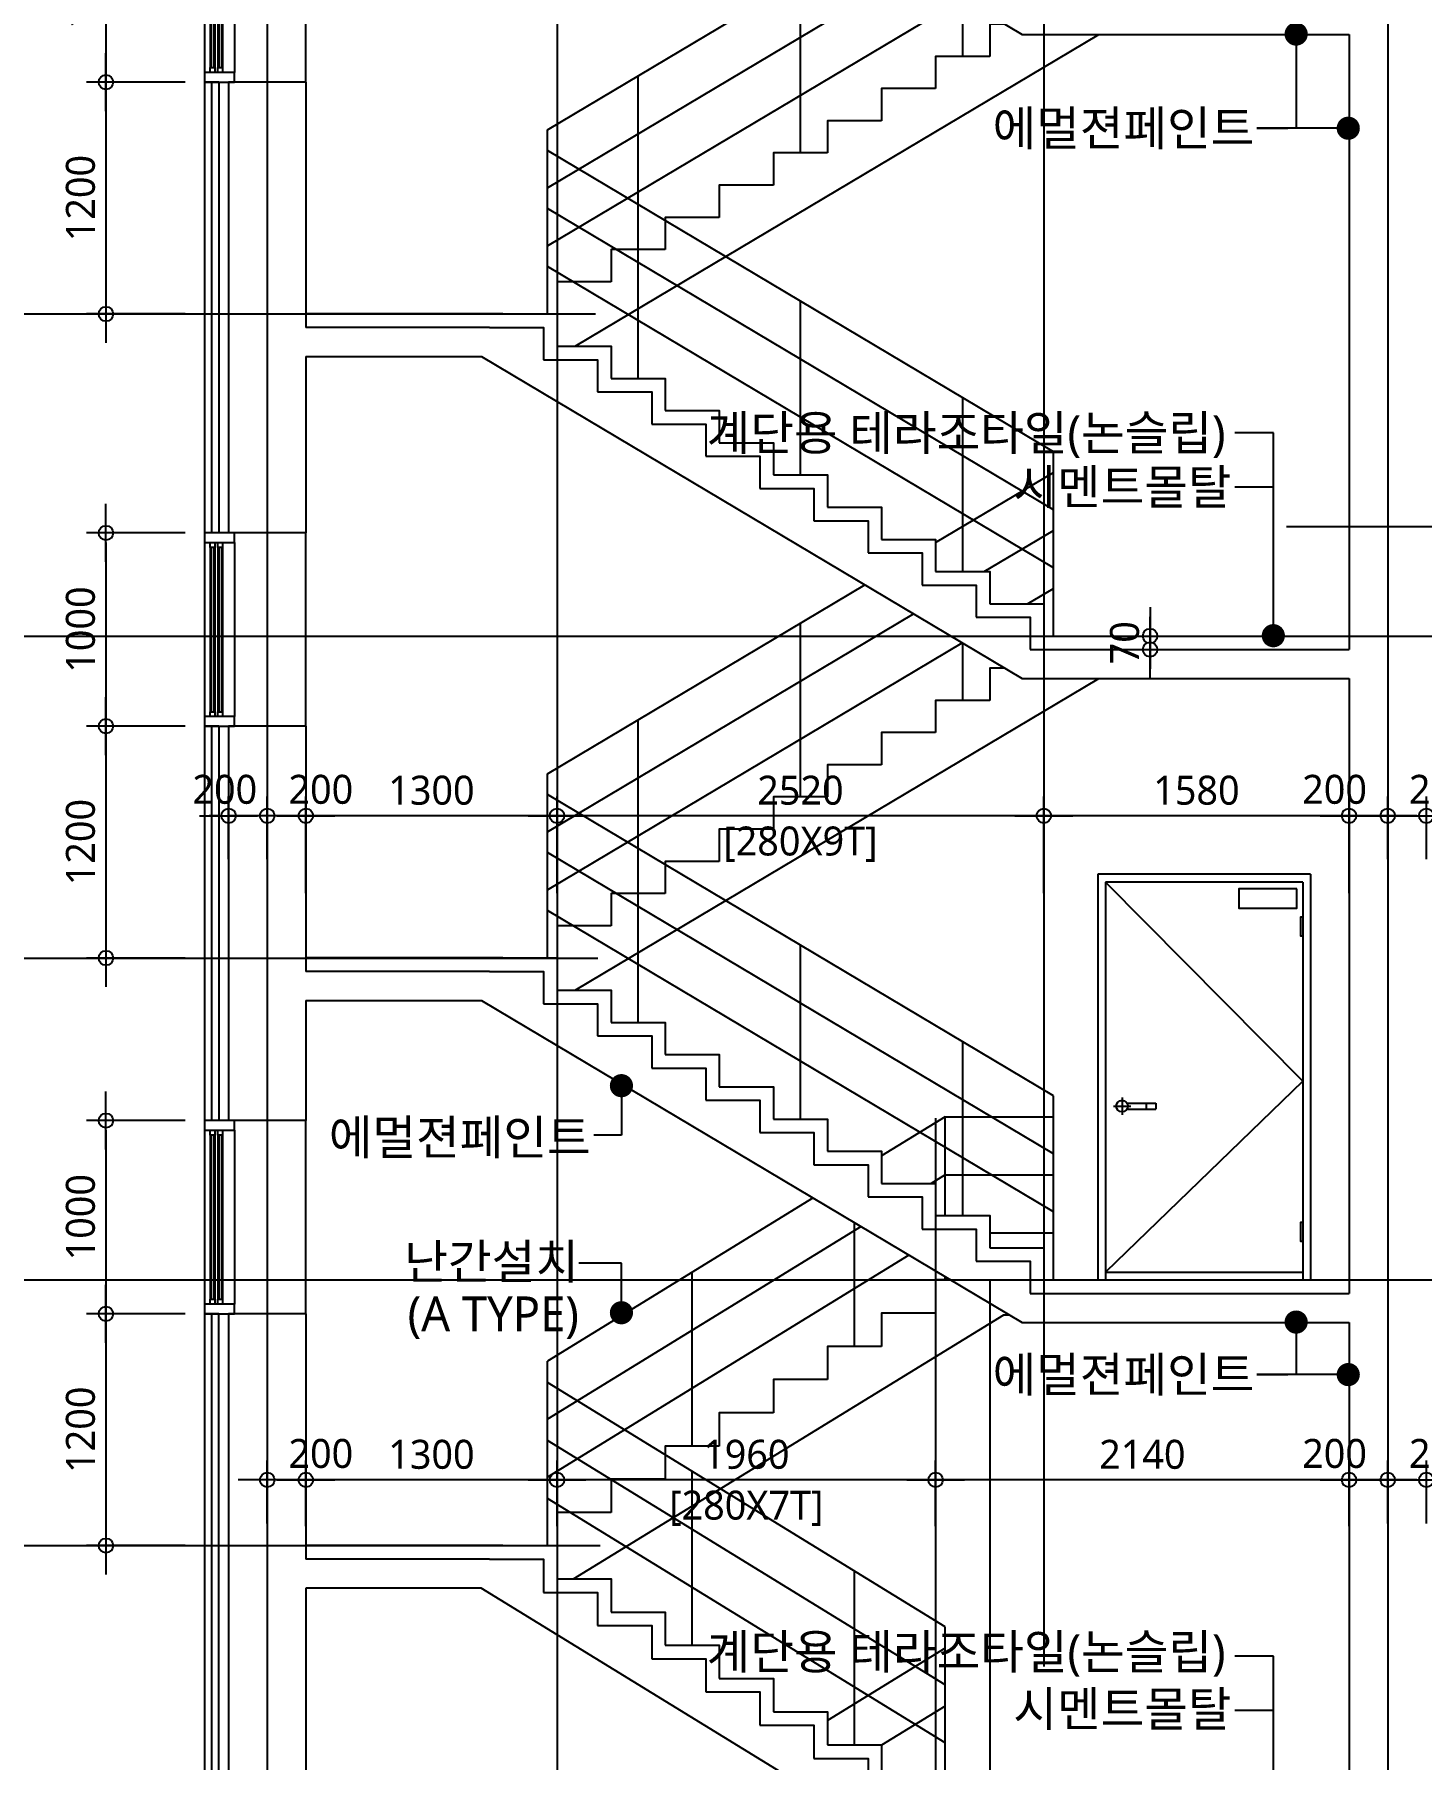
# Model space of a CAD drawing. Header units: millimetres. Extents: x 81033 to 452328, y -17390 to 42241.
# Drawn here: x 275039 to 282218, y 15249 to 24177 of the extents above; entities that cross this region are included whole.
import ezdxf
from ezdxf.enums import TextEntityAlignment as Align

# ---------------------------------------------------------------- set-up
doc = ezdxf.new("R2010")
doc.units = ezdxf.units.MM
doc.header["$LTSCALE"] = 100
doc.header["$MEASUREMENT"] = 0
doc.header["$PDSIZE"] = -10
doc.linetypes.add('-HID', pattern=[2.5, 1.5, -1])
doc.linetypes.add('CEN', pattern=[62, 60, -1, 0, -1])
doc.layers.get('0').update_dxf_attribs({"linetype": 'CONTINUOUS'})
doc.layers.get('Defpoints').update_dxf_attribs({"color": 171, "linetype": 'CONTINUOUS'})
for name, color, linetype in [('CEN(ST)', 1, 'CEN'), ('center(창호)', 1, 'CEN'), ('CON', 2, 'CONTINUOUS'), ('DOOR', 4, 'CONTINUOUS'), ('DOOR-ELE', 252, 'CONTINUOUS'), ('ELE-6', 8, 'CONTINUOUS'), ('ELE4', 9, 'CONTINUOUS'), ('FIN(패널-T75 글라스울)', 6, 'CONTINUOUS'), ('FIN-1', 6, 'CONTINUOUS'), ('HAN', 9, 'CONTINUOUS'), ('HAT 253', 253, 'CONTINUOUS'), ('INS', 251, 'BATTING'), ('NDIM', 7, 'CONTINUOUS'), ('OPEN', 1, '-HID'), ('stair-hand', 252, 'CONTINUOUS'), ('TEXT(MIN)', 7, 'CONTINUOUS'), ('WID', 4, 'CONTINUOUS'), ('WID-G', 8, 'CONTINUOUS'), ('WIPEOUT', 7, 'CONTINUOUS')]:
    doc.layers.add(name, color=color, linetype=linetype)
doc.styles.add('CGS', font='cgse', dxfattribs={"bigfont": 'cgs'})
doc.styles.add('나눔바른고딕', font='NanumBarunGothic.ttf')
doc.linetypes.add('BATTING', pattern='A,0.0001,-0.1,[134,ltypeshp.shx,S=0.1,R=0,X=-0.1,Y=0],-0.2,[134,ltypeshp.shx,S=0.1,R=180,X=0.1,Y=0],-0.1', length=0.4001)
doc.dimstyles.new('NDIM 1200', dxfattribs={"dimscale": 75, "dimtxt": 3, "dimasz": 1, "dimexe": 2, "dimexo": 2, "dimgap": 1, "dimtad": 1, "dimdec": 0, "dimdsep": 46, "dimtxsty": 'CGS', "dimblk": 'DOT0', "dimcen": 1, "dimdle": 8, "dimclrd": 256, "dimclre": 256, "dimclrt": 256, "dimadec": 0, "dimazin": 0, "dimtfac": 1, "dimtdec": 0, "dimtix": 1, "dimtmove": 2, "dimatfit": 3, "dimldrblk": 'DOT0', "dimfxl": 1, "dimtolj": 1, "dimtzin": 0, "dimlwd": -1, "dimlwe": -1, "dimarcsym": 0})

# ---------------------------------------------------------------- blocks, each defined once
blk = doc.blocks.new('A$Cf4a16f9c')
blk.add_wipeout([(0, 0), (1100, 0), (1100, 2100), (0, 2100)]).dxf.layer = 'WIPEOUT'
at = {"layer": 'center(창호)'}
for p, q in [((80, 900), (170, 900)), ((125, 945), (125, 855))]:
    blk.add_line(p, q, dxfattribs=at)
at = {"layer": 'DOOR', "ltscale": 1000}
for p, q in [((0, 2100), (0, 0)), ((1100, 2100), (0, 2100)), ((40, 2060), (40, 0)), ((1060, 2060), (40, 2060)), ((1060, 2060), (1060, 0)), ((1100, 2100), (1100, 0)), ((0, 0), (1100, 0)), ((40, 40), (1060, 40))]:
    blk.add_line(p, q, dxfattribs=at)
blk.add_circle((125, 900), 30, dxfattribs=at)
at = {"layer": 'DOOR-ELE', "ltscale": 1000}
for p, q in [((151, 915), (300, 915)), ((250, 915), (250, 885)), ((300, 915), (300, 885)), ((151, 885), (300, 885))]:
    blk.add_line(p, q, dxfattribs=at)
for points in [[(1030, 2025), (730, 2025), (730, 1925), (1030, 1925)], [(1060, 1780), (1050, 1780), (1050, 1880), (1060, 1880)], [(1060, 200), (1050, 200), (1050, 300), (1060, 300)]]:
    blk.add_lwpolyline(points, close=True, dxfattribs=at)
at = {"layer": 'OPEN', "ltscale": 700}
for p, q in [((40, 2060), (1060, 1030)), ((1060, 1030), (40, 40))]:
    blk.add_line(p, q, dxfattribs=at)
blk = doc.blocks.new('A$C36CA3E80')
at = {"layer": 'CON', "ltscale": 10000}
for points in [[(-3820, 8113.3), (-2911.3, 8113.3), (-111.3, 6446.7), (1580, 6446.7)], [(-2870, 4930), (-3820, 4930)], [(-2870, 4930), (-2590, 4930), (-2590, 4763.3)], [(-3820, 4780), (-2911.3, 4780), (-111.3, 3113.3), (1580, 3113.3)], [(-2590, 4763.3), (-2310, 4763.3), (-2310, 4596.7)], [(-2310, 4596.7), (-2030, 4596.7), (-2030, 4430)], [(-2030, 4430), (-1750, 4430), (-1750, 4263.3)], [(-1750, 4263.3), (-1470, 4263.3), (-1470, 4096.7)], [(-1470, 4096.7), (-1190, 4096.7), (-1190, 3930)], [(-1190, 3930), (-910, 3930), (-910, 3763.3)], [(-910, 3763.3), (-630, 3763.3), (-630, 3596.7)], [(-630, 3596.7), (-350, 3596.7), (-350, 3430)], [(-350, 3430), (-70, 3430), (-70, 3263.3)], [(-70, 3263.3), (1580, 3263.3)], [(-2870, 1596.7), (-3820, 1596.7)], [(-2870, 1596.7), (-2590, 1596.7), (-2590, 1430)], [(-3820, 1446.7), (-2911.3, 1446.7), (-111.3, -220), (1580, -220)], [(-2590, 1430), (-2310, 1430), (-2310, 1263.3)], [(-2310, 1263.3), (-2030, 1263.3), (-2030, 1096.7)], [(-2030, 1096.7), (-1750, 1096.7), (-1750, 930)], [(-1750, 930), (-1470, 930), (-1470, 763.3)], [(-1470, 763.3), (-1190, 763.3), (-1190, 596.7)], [(-1190, 596.7), (-910, 596.7), (-910, 430)], [(-910, 430), (-630, 430), (-630, 263.3)], [(-630, 263.3), (-350, 263.3), (-350, 96.7)], [(-350, 96.7), (-70, 96.7), (-70, -70)], [(-70, -70), (1580, -70)]]:
    blk.add_lwpolyline(points, dxfattribs=at)
at = {"layer": 'ELE-6', "ltscale": 10000}
for points in [[(-2426.3, 4833.3), (284.1, 6446.7)], [(-200.9, 6500), (-280, 6500), (-280, 6333.3)], [(-280, 6333.3), (-560, 6333.3), (-560, 6166.7)], [(-560, 6166.7), (-840, 6166.7), (-840, 6000)], [(-840, 6000), (-1120, 6000), (-1120, 5833.3)], [(-1120, 5833.3), (-1400, 5833.3), (-1400, 5666.7)], [(-1400, 5666.7), (-1680, 5666.7), (-1680, 5500)], [(-1680, 5500), (-1960, 5500), (-1960, 5333.3)], [(-1960, 5333.3), (-2240, 5333.3), (-2240, 5166.7)], [(-2240, 5166.7), (-2520, 5166.7), (-2520, 5000)], [(-200.9, 3166.7), (-280, 3166.7), (-280, 3000)], [(-2426.3, 1500), (284.1, 3113.3)], [(-280, 3000), (-560, 3000), (-560, 2833.3)], [(-560, 2833.3), (-840, 2833.3), (-840, 2666.7)], [(-840, 2666.7), (-1120, 2666.7), (-1120, 2500)], [(-1120, 2500), (-1400, 2500), (-1400, 2333.3)], [(-1400, 2333.3), (-1680, 2333.3), (-1680, 2166.7)], [(-1680, 2166.7), (-1960, 2166.7), (-1960, 2000)], [(-1960, 2000), (-2240, 2000), (-2240, 1833.3)], [(-2240, 1833.3), (-2520, 1833.3), (-2520, 1666.7)]]:
    blk.add_lwpolyline(points, dxfattribs=at)
at = {"layer": 'FIN-1', "ltscale": 10000}
for points in [[(-2800, 5000), (-3820, 5000)], [(-2800, 5000), (-2520, 5000), (-2520, 4833.3)], [(-2520, 4833.3), (-2240, 4833.3), (-2240, 4666.7)], [(-2240, 4666.7), (-1960, 4666.7), (-1960, 4500)], [(-1960, 4500), (-1680, 4500), (-1680, 4333.3)], [(-1680, 4333.3), (-1400, 4333.3), (-1400, 4166.7)], [(-1400, 4166.7), (-1120, 4166.7), (-1120, 4000)], [(-1120, 4000), (-840, 4000), (-840, 3833.3)], [(-840, 3833.3), (-560, 3833.3), (-560, 3666.7)], [(-560, 3666.7), (-280, 3666.7), (-280, 3500)], [(-280, 3500), (0, 3500), (0, 3333.3)], [(0, 3333.3), (1580, 3333.3)], [(-2800, 1666.7), (-3820, 1666.7)], [(-2800, 1666.7), (-2520, 1666.7), (-2520, 1500)], [(-2520, 1500), (-2240, 1500), (-2240, 1333.3)], [(-2240, 1333.3), (-1960, 1333.3), (-1960, 1166.7)], [(-1960, 1166.7), (-1680, 1166.7), (-1680, 1000)], [(-1680, 1000), (-1400, 1000), (-1400, 833.3)], [(-1400, 833.3), (-1120, 833.3), (-1120, 666.7)], [(-1120, 666.7), (-840, 666.7), (-840, 500)], [(-840, 500), (-560, 500), (-560, 333.3)], [(-560, 333.3), (-280, 333.3), (-280, 166.7)], [(-280, 166.7), (0, 166.7), (0, 0)], [(0, 0), (1580, 0)]]:
    blk.add_lwpolyline(points, dxfattribs=at)
at = {"layer": 'HAN', "ltscale": 10000}
for p, q in [((-2570, 5953.6), (-926.4, 6931.9)), ((-2570, 5653.6), (-674.4, 6781.9)), ((-1260, 5834.4), (-1260, 6734.4)), ((-2570, 5353.6), (-422.4, 6631.9)), ((-420, 6333.3), (-420, 6630.4)), ((-2100, 5334.4), (-2100, 6234.4)), ((-2570, 5000), (-2570, 5953.6)), ((50, 4286.9), (-2570, 5846.4)), ((50, 3986.9), (-2570, 5546.4)), ((-2100, 4666.7), (-2100, 5566.7)), ((50, 3686.9), (-2570, 5246.4)), ((-1260, 4166.7), (-1260, 5066.7)), ((-420, 3666.7), (-420, 4566.7)), ((50, 3333.3), (50, 4286.9)), ((-560, 3816.7), (50, 4179.8)), ((-308, 3666.7), (50, 3879.8)), ((-2570, 2620.2), (-926.4, 3598.6)), ((-84, 3500), (50, 3579.8)), ((-2570, 2320.2), (-674.4, 3448.6)), ((-1260, 2500), (-1260, 3400)), ((-2570, 2020.2), (-422.4, 3298.6)), ((-420, 3000), (-420, 3297.1)), ((-2100, 2000), (-2100, 2900)), ((-2570, 1666.7), (-2570, 2620.2)), ((-2570, 1666.7), (-2570, 2620.2)), ((50, 953.6), (-2570, 2513.1)), ((-2100, 1333.3), (-2100, 2233.3)), ((50, 653.6), (-2570, 2213.1)), ((50, 353.6), (-2570, 1913.1)), ((-1260, 833.3), (-1260, 1733.3)), ((-420, 333.3), (-420, 1233.3)), ((50, 0), (50, 953.6))]:
    blk.add_line(p, q, dxfattribs=at)
blk = doc.blocks.new('DOT0')
blk.add_line((-3, 0), (3, 0))
at = {"color": 6}
blk.add_circle((0, 0), 0.75, dxfattribs=at)
blk = doc.blocks.new('*D698')
at = {"layer": 'Defpoints', "color": 0, "ltscale": 0.4, "transparency": 16777216}
for p in [(275918.4, 17555.6), (275408.7, 16355.6), (275918.4, 16355.6)]:
    blk.add_point(p, dxfattribs=at)
at = {"layer": 'NDIM', "ltscale": 0.4, "transparency": 16777216}
for p, q in [((275818.4, 17555.6), (275308.7, 17555.6)), ((275408.7, 17505.6), (275408.7, 16405.6)), ((275818.4, 16355.6), (275308.7, 16355.6))]:
    blk.add_line(p, q, dxfattribs=at)
at = {"layer": 'NDIM', "ltscale": 0.4, "transparency": 16777216, "xscale": 50, "yscale": 50, "zscale": 50}
for p, rotation in [((275408.7, 17555.6), 90), ((275408.7, 16355.6), 270)]:
    blk.add_blockref('DOT0', p, dxfattribs=dict(at, rotation=rotation))
at = {"layer": 'NDIM', "ltscale": 0.4, "transparency": 16777216, "insert": (275277.2, 16955.6), "char_height": 150, "attachment_point": 5, "rotation": 90, "style": '나눔바른고딕'}
blk.add_mtext('\\A1;1200', dxfattribs=at)
blk = doc.blocks.new('*D699')
at = {"layer": 'Defpoints', "color": 0, "ltscale": 0.4, "transparency": 16777216}
for p in [(275918.4, 18555.6), (275408.7, 17555.6), (275918.4, 17555.6)]:
    blk.add_point(p, dxfattribs=at)
at = {"layer": 'NDIM', "ltscale": 0.4, "transparency": 16777216}
for p, q in [((275818.4, 18555.6), (275308.7, 18555.6)), ((275408.7, 18505.6), (275408.7, 17605.6)), ((275818.4, 17555.6), (275308.7, 17555.6))]:
    blk.add_line(p, q, dxfattribs=at)
at = {"layer": 'NDIM', "ltscale": 0.4, "transparency": 16777216, "xscale": 50, "yscale": 50, "zscale": 50}
for p, rotation in [((275408.7, 18555.6), 90), ((275408.7, 17555.6), 270)]:
    blk.add_blockref('DOT0', p, dxfattribs=dict(at, rotation=rotation))
at = {"layer": 'NDIM', "ltscale": 0.4, "transparency": 16777216, "insert": (275277.2, 18055.6), "char_height": 150, "attachment_point": 5, "rotation": 90, "style": '나눔바른고딕'}
blk.add_mtext('\\A1;1000', dxfattribs=at)
blk = doc.blocks.new('*D700')
at = {"layer": 'Defpoints', "color": 0, "ltscale": 0.4, "transparency": 16777216}
for p in [(275918.4, 20597.2), (275408.7, 19397.2), (275918.4, 19397.2)]:
    blk.add_point(p, dxfattribs=at)
at = {"layer": 'NDIM', "ltscale": 0.4, "transparency": 16777216}
for p, q in [((275818.4, 20597.2), (275308.7, 20597.2)), ((275408.7, 20547.2), (275408.7, 19447.2)), ((275818.4, 19397.2), (275308.7, 19397.2))]:
    blk.add_line(p, q, dxfattribs=at)
at = {"layer": 'NDIM', "ltscale": 0.4, "transparency": 16777216, "xscale": 50, "yscale": 50, "zscale": 50}
for p, rotation in [((275408.7, 20597.2), 90), ((275408.7, 19397.2), 270)]:
    blk.add_blockref('DOT0', p, dxfattribs=dict(at, rotation=rotation))
at = {"layer": 'NDIM', "ltscale": 0.4, "transparency": 16777216, "insert": (275277.2, 19997.2), "char_height": 150, "attachment_point": 5, "rotation": 90, "style": '나눔바른고딕'}
blk.add_mtext('\\A1;1200', dxfattribs=at)
blk = doc.blocks.new('*D701')
at = {"layer": 'Defpoints', "color": 0, "ltscale": 0.4, "transparency": 16777216}
for p in [(275918.4, 21597.2), (275408.7, 20597.2), (275918.4, 20597.2)]:
    blk.add_point(p, dxfattribs=at)
at = {"layer": 'NDIM', "ltscale": 0.4, "transparency": 16777216}
for p, q in [((275818.4, 21597.2), (275308.7, 21597.2)), ((275408.7, 21547.2), (275408.7, 20647.2)), ((275818.4, 20597.2), (275308.7, 20597.2))]:
    blk.add_line(p, q, dxfattribs=at)
at = {"layer": 'NDIM', "ltscale": 0.4, "transparency": 16777216, "xscale": 50, "yscale": 50, "zscale": 50}
for p, rotation in [((275408.7, 21597.2), 90), ((275408.7, 20597.2), 270)]:
    blk.add_blockref('DOT0', p, dxfattribs=dict(at, rotation=rotation))
at = {"layer": 'NDIM', "ltscale": 0.4, "transparency": 16777216, "insert": (275277.2, 21097.2), "char_height": 150, "attachment_point": 5, "rotation": 90, "style": '나눔바른고딕'}
blk.add_mtext('\\A1;1000', dxfattribs=at)
blk = doc.blocks.new('A$C51472A43')
at = {"layer": 'ELE4', "ltscale": 1000}
for p, q in [((69, 925), (69, 75)), ((74, 925), (74, 75)), ((88, 925), (88, 75)), ((93, 925), (93, 75))]:
    blk.add_line(p, q, dxfattribs=at)
for points in [[(69, 950), (93, 950), (93, 925), (69, 925)], [(69, 75), (93, 75), (93, 50), (69, 50)]]:
    blk.add_lwpolyline(points, close=True, dxfattribs=at)
at = {"layer": 'HAT 253', "ltscale": 10000}
for p, q in [((0, 950), (0, 50)), ((155, 950), (155, 50))]:
    blk.add_line(p, q, dxfattribs=at)
at = {"layer": 'WID', "ltscale": 1000}
for p, q in [((30, 925), (30, 75)), ((54, 925), (54, 75))]:
    blk.add_line(p, q, dxfattribs=at)
for points in [[(0, 950), (155, 950), (155, 1000), (0, 1000)], [(30, 950), (54, 950), (54, 925), (30, 925)], [(0, 0), (155, 0), (155, 50), (0, 50)], [(30, 75), (54, 75), (54, 50), (30, 50)]]:
    blk.add_lwpolyline(points, close=True, dxfattribs=at)
at = {"layer": 'WID-G', "ltscale": 1000}
for p, q in [((35, 925), (35, 75)), ((49, 925), (49, 75))]:
    blk.add_line(p, q, dxfattribs=at)
blk = doc.blocks.new('*D755')
at = {"layer": 'Defpoints', "color": 0, "ltscale": 0.4, "transparency": 16777216}
for p in [(276443.4, 20133.4), (276443.4, 19633.4), (277743.4, 19633.4)]:
    blk.add_point(p, dxfattribs=at)
at = {"layer": 'NDIM', "ltscale": 0.4, "transparency": 16777216}
for p, q in [((276443.4, 19733.4), (276443.4, 20233.4)), ((277743.4, 19733.4), (277743.4, 20233.4)), ((277693.4, 20133.4), (276493.4, 20133.4))]:
    blk.add_line(p, q, dxfattribs=at)
at = {"layer": 'NDIM', "ltscale": 0.4, "transparency": 16777216, "xscale": 50, "yscale": 50, "zscale": 50, "rotation": 180}
blk.add_blockref('DOT0', (276443.4, 20133.4), dxfattribs=at)
at = {"layer": 'NDIM', "ltscale": 0.4, "transparency": 16777216, "xscale": 50, "yscale": 50, "zscale": 50}
blk.add_blockref('DOT0', (277743.4, 20133.4), dxfattribs=at)
at = {"layer": 'NDIM', "ltscale": 0.4, "transparency": 16777216, "insert": (277093.4, 20264.9), "char_height": 150, "attachment_point": 5, "style": '나눔바른고딕'}
blk.add_mtext('\\A1;1300', dxfattribs=at)
blk = doc.blocks.new('*D756')
at = {"layer": 'Defpoints', "color": 0, "ltscale": 0.4, "transparency": 16777216}
for p in [(280263.4, 20133.4), (280263.4, 19633.4), (281843.4, 19633.4)]:
    blk.add_point(p, dxfattribs=at)
at = {"layer": 'NDIM', "ltscale": 0.4, "transparency": 16777216}
for p, q in [((280263.4, 19733.4), (280263.4, 20233.4)), ((281843.4, 19733.4), (281843.4, 20233.4)), ((281793.4, 20133.4), (280313.4, 20133.4))]:
    blk.add_line(p, q, dxfattribs=at)
at = {"layer": 'NDIM', "ltscale": 0.4, "transparency": 16777216, "xscale": 50, "yscale": 50, "zscale": 50, "rotation": 180}
blk.add_blockref('DOT0', (280263.4, 20133.4), dxfattribs=at)
at = {"layer": 'NDIM', "ltscale": 0.4, "transparency": 16777216, "xscale": 50, "yscale": 50, "zscale": 50}
blk.add_blockref('DOT0', (281843.4, 20133.4), dxfattribs=at)
at = {"layer": 'NDIM', "ltscale": 0.4, "transparency": 16777216, "insert": (281053.4, 20264.8), "char_height": 150, "attachment_point": 5, "style": '나눔바른고딕'}
blk.add_mtext('\\A1;1580', dxfattribs=at)
blk = doc.blocks.new('*D754')
at = {"layer": 'Defpoints', "color": 0, "ltscale": 0.4, "transparency": 16777216}
for p in [(277743.4, 20133.4), (277743.4, 19633.4), (280263.4, 19633.4)]:
    blk.add_point(p, dxfattribs=at)
at = {"layer": 'NDIM', "ltscale": 0.4, "transparency": 16777216}
for p, q in [((277743.4, 19733.4), (277743.4, 20233.4)), ((280263.4, 19733.4), (280263.4, 20233.4)), ((280213.4, 20133.4), (277793.4, 20133.4))]:
    blk.add_line(p, q, dxfattribs=at)
at = {"layer": 'NDIM', "ltscale": 0.4, "transparency": 16777216, "xscale": 50, "yscale": 50, "zscale": 50, "rotation": 180}
blk.add_blockref('DOT0', (277743.4, 20133.4), dxfattribs=at)
at = {"layer": 'NDIM', "ltscale": 0.4, "transparency": 16777216, "xscale": 50, "yscale": 50, "zscale": 50}
blk.add_blockref('DOT0', (280263.4, 20133.4), dxfattribs=at)
at = {"layer": 'NDIM', "ltscale": 0.4, "transparency": 16777216, "char_height": 150, "attachment_point": 5, "style": '나눔바른고딕'}
for s, insert in [('\\A1;2520', (279003.4, 20264.8)), ('\\A1;[280X9T]', (279003.4, 19986.2))]:
    blk.add_mtext(s, dxfattribs=dict(at, insert=insert))
blk = doc.blocks.new('*D752')
at = {"layer": 'Defpoints', "color": 0, "ltscale": 0.4, "transparency": 16777216}
for p in [(281843.4, 20133.4), (281843.4, 19808.2), (282043.4, 19808.2)]:
    blk.add_point(p, dxfattribs=at)
at = {"layer": 'NDIM', "ltscale": 0.4, "transparency": 16777216}
for p, q in [((281843.4, 19908.2), (281843.4, 20233.4)), ((282043.4, 19908.2), (282043.4, 20233.4)), ((281993.4, 20133.4), (281893.4, 20133.4))]:
    blk.add_line(p, q, dxfattribs=at)
at = {"layer": 'NDIM', "ltscale": 0.4, "transparency": 16777216, "xscale": 50, "yscale": 50, "zscale": 50, "rotation": 180}
blk.add_blockref('DOT0', (281843.4, 20133.4), dxfattribs=at)
at = {"layer": 'NDIM', "ltscale": 0.4, "transparency": 16777216, "xscale": 50, "yscale": 50, "zscale": 50}
blk.add_blockref('DOT0', (282043.4, 20133.4), dxfattribs=at)
at = {"layer": 'NDIM', "ltscale": 0.4, "transparency": 16777216, "insert": (281768.4, 20269.3), "char_height": 150, "attachment_point": 5, "style": '나눔바른고딕'}
blk.add_mtext('\\A1;200', dxfattribs=at)
blk = doc.blocks.new('*D753')
at = {"layer": 'Defpoints', "color": 0, "ltscale": 0.4, "transparency": 16777216}
for p in [(282243.4, 20133.4), (282043.4, 19808.2), (282243.4, 19808.2)]:
    blk.add_point(p, dxfattribs=at)
at = {"layer": 'NDIM', "ltscale": 0.4, "transparency": 16777216}
for p, q in [((282043.4, 19908.2), (282043.4, 20233.4)), ((282243.4, 19908.2), (282243.4, 20233.4)), ((282093.4, 20133.4), (282193.4, 20133.4))]:
    blk.add_line(p, q, dxfattribs=at)
at = {"layer": 'NDIM', "ltscale": 0.4, "transparency": 16777216, "xscale": 50, "yscale": 50, "zscale": 50, "rotation": 180}
blk.add_blockref('DOT0', (282043.4, 20133.4), dxfattribs=at)
at = {"layer": 'NDIM', "ltscale": 0.4, "transparency": 16777216, "xscale": 50, "yscale": 50, "zscale": 50}
blk.add_blockref('DOT0', (282243.4, 20133.4), dxfattribs=at)
at = {"layer": 'NDIM', "ltscale": 0.4, "transparency": 16777216, "insert": (282320.9, 20269.3), "char_height": 150, "attachment_point": 5, "style": '나눔바른고딕'}
blk.add_mtext('\\A1;200', dxfattribs=at)
blk = doc.blocks.new('*D750')
at = {"layer": 'Defpoints', "color": 0, "ltscale": 0.4, "transparency": 16777216}
for p in [(276043.4, 20133.4), (276043.4, 19808.2), (276243.4, 19808.2)]:
    blk.add_point(p, dxfattribs=at)
at = {"layer": 'NDIM', "ltscale": 0.4, "transparency": 16777216}
for p, q in [((276043.4, 19908.2), (276043.4, 20233.4)), ((276243.4, 19908.2), (276243.4, 20233.4)), ((275993.4, 20133.4), (275943.4, 20133.4)), ((276243.4, 20133.4), (276043.4, 20133.4)), ((276293.4, 20133.4), (276343.4, 20133.4))]:
    blk.add_line(p, q, dxfattribs=at)
at = {"layer": 'NDIM', "ltscale": 0.4, "transparency": 16777216, "xscale": 50, "yscale": 50, "zscale": 50}
blk.add_blockref('DOT0', (276043.4, 20133.4), dxfattribs=at)
at = {"layer": 'NDIM', "ltscale": 0.4, "transparency": 16777216, "xscale": 50, "yscale": 50, "zscale": 50, "rotation": 180}
blk.add_blockref('DOT0', (276243.4, 20133.4), dxfattribs=at)
at = {"layer": 'NDIM', "ltscale": 0.4, "transparency": 16777216, "insert": (276023.7, 20269.3), "char_height": 150, "attachment_point": 5, "style": '나눔바른고딕'}
blk.add_mtext('\\A1;200', dxfattribs=at)
blk = doc.blocks.new('*D751')
at = {"layer": 'Defpoints', "color": 0, "ltscale": 0.4, "transparency": 16777216}
for p in [(276443.4, 20133.4), (276243.4, 19808.2), (276443.4, 19808.2)]:
    blk.add_point(p, dxfattribs=at)
at = {"layer": 'NDIM', "ltscale": 0.4, "transparency": 16777216}
for p, q in [((276243.4, 19908.2), (276243.4, 20233.4)), ((276443.4, 19908.2), (276443.4, 20233.4)), ((276293.4, 20133.4), (276393.4, 20133.4))]:
    blk.add_line(p, q, dxfattribs=at)
at = {"layer": 'NDIM', "ltscale": 0.4, "transparency": 16777216, "xscale": 50, "yscale": 50, "zscale": 50, "rotation": 180}
blk.add_blockref('DOT0', (276243.4, 20133.4), dxfattribs=at)
at = {"layer": 'NDIM', "ltscale": 0.4, "transparency": 16777216, "xscale": 50, "yscale": 50, "zscale": 50}
blk.add_blockref('DOT0', (276443.4, 20133.4), dxfattribs=at)
at = {"layer": 'NDIM', "ltscale": 0.4, "transparency": 16777216, "insert": (276520.9, 20269.3), "char_height": 150, "attachment_point": 5, "style": '나눔바른고딕'}
blk.add_mtext('\\A1;200', dxfattribs=at)
blk = doc.blocks.new('*D757')
at = {"layer": 'Defpoints', "color": 0, "ltscale": 0.4, "transparency": 16777216}
for p in [(275918.4, 23930.6), (275408.7, 22730.6), (275918.4, 22730.6)]:
    blk.add_point(p, dxfattribs=at)
at = {"layer": 'NDIM', "ltscale": 0.4, "transparency": 16777216}
for p, q in [((275818.4, 23930.6), (275308.7, 23930.6)), ((275408.7, 23880.6), (275408.7, 22780.6)), ((275818.4, 22730.6), (275308.7, 22730.6))]:
    blk.add_line(p, q, dxfattribs=at)
at = {"layer": 'NDIM', "ltscale": 0.4, "transparency": 16777216, "xscale": 50, "yscale": 50, "zscale": 50}
for p, rotation in [((275408.7, 23930.6), 90), ((275408.7, 22730.6), 270)]:
    blk.add_blockref('DOT0', p, dxfattribs=dict(at, rotation=rotation))
at = {"layer": 'NDIM', "ltscale": 0.4, "transparency": 16777216, "insert": (275277.2, 23330.6), "char_height": 150, "attachment_point": 5, "rotation": 90, "style": '나눔바른고딕'}
blk.add_mtext('\\A1;1200', dxfattribs=at)
blk = doc.blocks.new('*D758')
at = {"layer": 'Defpoints', "color": 0, "ltscale": 0.4, "transparency": 16777216}
for p in [(275918.4, 24930.6), (275408.7, 23930.6), (275918.4, 23930.6)]:
    blk.add_point(p, dxfattribs=at)
at = {"layer": 'NDIM', "ltscale": 0.4, "transparency": 16777216}
for p, q in [((275818.4, 24930.6), (275308.7, 24930.6)), ((275408.7, 24880.6), (275408.7, 23980.6)), ((275818.4, 23930.6), (275308.7, 23930.6))]:
    blk.add_line(p, q, dxfattribs=at)
at = {"layer": 'NDIM', "ltscale": 0.4, "transparency": 16777216, "xscale": 50, "yscale": 50, "zscale": 50}
for p, rotation in [((275408.7, 24930.6), 90), ((275408.7, 23930.6), 270)]:
    blk.add_blockref('DOT0', p, dxfattribs=dict(at, rotation=rotation))
at = {"layer": 'NDIM', "ltscale": 0.4, "transparency": 16777216, "insert": (275277.2, 24430.6), "char_height": 150, "attachment_point": 5, "rotation": 90, "style": '나눔바른고딕'}
blk.add_mtext('\\A1;1000', dxfattribs=at)
blk = doc.blocks.new('*D792')
at = {"layer": 'Defpoints', "color": 0, "ltscale": 0.4, "transparency": 16777216}
for p in [(276443.4, 16695.9), (276443.4, 16355.6), (277743.4, 16355.6)]:
    blk.add_point(p, dxfattribs=at)
at = {"layer": 'NDIM', "ltscale": 0.4, "transparency": 16777216}
for p, q in [((276443.4, 16455.6), (276443.4, 16795.9)), ((277743.4, 16455.6), (277743.4, 16795.9)), ((277693.4, 16695.9), (276493.4, 16695.9))]:
    blk.add_line(p, q, dxfattribs=at)
at = {"layer": 'NDIM', "ltscale": 0.4, "transparency": 16777216, "xscale": 50, "yscale": 50, "zscale": 50, "rotation": 180}
blk.add_blockref('DOT0', (276443.4, 16695.9), dxfattribs=at)
at = {"layer": 'NDIM', "ltscale": 0.4, "transparency": 16777216, "xscale": 50, "yscale": 50, "zscale": 50}
blk.add_blockref('DOT0', (277743.4, 16695.9), dxfattribs=at)
at = {"layer": 'NDIM', "ltscale": 0.4, "transparency": 16777216, "insert": (277093.4, 16827.4), "char_height": 150, "attachment_point": 5, "style": '나눔바른고딕'}
blk.add_mtext('\\A1;1300', dxfattribs=at)
blk = doc.blocks.new('*D793')
at = {"layer": 'Defpoints', "color": 0, "ltscale": 0.4, "transparency": 16777216}
for p in [(279703.4, 16695.9), (279703.4, 16355.6), (281843.4, 16355.6)]:
    blk.add_point(p, dxfattribs=at)
at = {"layer": 'NDIM', "ltscale": 0.4, "transparency": 16777216}
for p, q in [((279703.4, 16455.6), (279703.4, 16795.9)), ((281843.4, 16455.6), (281843.4, 16795.9)), ((281793.4, 16695.9), (279753.4, 16695.9))]:
    blk.add_line(p, q, dxfattribs=at)
at = {"layer": 'NDIM', "ltscale": 0.4, "transparency": 16777216, "xscale": 50, "yscale": 50, "zscale": 50, "rotation": 180}
blk.add_blockref('DOT0', (279703.4, 16695.9), dxfattribs=at)
at = {"layer": 'NDIM', "ltscale": 0.4, "transparency": 16777216, "xscale": 50, "yscale": 50, "zscale": 50}
blk.add_blockref('DOT0', (281843.4, 16695.9), dxfattribs=at)
at = {"layer": 'NDIM', "ltscale": 0.4, "transparency": 16777216, "insert": (280773.4, 16827.3), "char_height": 150, "attachment_point": 5, "style": '나눔바른고딕'}
blk.add_mtext('\\A1;2140', dxfattribs=at)
blk = doc.blocks.new('*D791')
at = {"layer": 'Defpoints', "color": 0, "ltscale": 0.4, "transparency": 16777216}
for p in [(277743.4, 16695.9), (277743.4, 16355.6), (279703.4, 16355.6)]:
    blk.add_point(p, dxfattribs=at)
at = {"layer": 'NDIM', "ltscale": 0.4, "transparency": 16777216}
for p, q in [((277743.4, 16455.6), (277743.4, 16795.9)), ((279703.4, 16455.6), (279703.4, 16795.9)), ((279653.4, 16695.9), (277793.4, 16695.9))]:
    blk.add_line(p, q, dxfattribs=at)
at = {"layer": 'NDIM', "ltscale": 0.4, "transparency": 16777216, "xscale": 50, "yscale": 50, "zscale": 50, "rotation": 180}
blk.add_blockref('DOT0', (277743.4, 16695.9), dxfattribs=at)
at = {"layer": 'NDIM', "ltscale": 0.4, "transparency": 16777216, "xscale": 50, "yscale": 50, "zscale": 50}
blk.add_blockref('DOT0', (279703.4, 16695.9), dxfattribs=at)
at = {"layer": 'NDIM', "ltscale": 0.4, "transparency": 16777216, "char_height": 150, "attachment_point": 5, "style": '나눔바른고딕'}
for s, insert in [('\\A1;1960', (278723.4, 16827.4)), ('\\A1;[280X7T]', (278723.4, 16548.7))]:
    blk.add_mtext(s, dxfattribs=dict(at, insert=insert))
blk = doc.blocks.new('*D789')
at = {"layer": 'Defpoints', "color": 0, "ltscale": 0.4, "transparency": 16777216}
for p in [(281843.4, 16695.9), (281843.4, 16370.7), (282043.4, 16370.7)]:
    blk.add_point(p, dxfattribs=at)
at = {"layer": 'NDIM', "ltscale": 0.4, "transparency": 16777216}
for p, q in [((281843.4, 16470.7), (281843.4, 16795.9)), ((282043.4, 16470.7), (282043.4, 16795.9)), ((281993.4, 16695.9), (281893.4, 16695.9))]:
    blk.add_line(p, q, dxfattribs=at)
at = {"layer": 'NDIM', "ltscale": 0.4, "transparency": 16777216, "xscale": 50, "yscale": 50, "zscale": 50, "rotation": 180}
blk.add_blockref('DOT0', (281843.4, 16695.9), dxfattribs=at)
at = {"layer": 'NDIM', "ltscale": 0.4, "transparency": 16777216, "xscale": 50, "yscale": 50, "zscale": 50}
blk.add_blockref('DOT0', (282043.4, 16695.9), dxfattribs=at)
at = {"layer": 'NDIM', "ltscale": 0.4, "transparency": 16777216, "insert": (281768.4, 16831.8), "char_height": 150, "attachment_point": 5, "style": '나눔바른고딕'}
blk.add_mtext('\\A1;200', dxfattribs=at)
blk = doc.blocks.new('*D790')
at = {"layer": 'Defpoints', "color": 0, "ltscale": 0.4, "transparency": 16777216}
for p in [(282243.4, 16695.9), (282043.4, 16370.7), (282243.4, 16370.7)]:
    blk.add_point(p, dxfattribs=at)
at = {"layer": 'NDIM', "ltscale": 0.4, "transparency": 16777216}
for p, q in [((282043.4, 16470.7), (282043.4, 16795.9)), ((282243.4, 16470.7), (282243.4, 16795.9)), ((282093.4, 16695.9), (282193.4, 16695.9))]:
    blk.add_line(p, q, dxfattribs=at)
at = {"layer": 'NDIM', "ltscale": 0.4, "transparency": 16777216, "xscale": 50, "yscale": 50, "zscale": 50, "rotation": 180}
blk.add_blockref('DOT0', (282043.4, 16695.9), dxfattribs=at)
at = {"layer": 'NDIM', "ltscale": 0.4, "transparency": 16777216, "xscale": 50, "yscale": 50, "zscale": 50}
blk.add_blockref('DOT0', (282243.4, 16695.9), dxfattribs=at)
at = {"layer": 'NDIM', "ltscale": 0.4, "transparency": 16777216, "insert": (282320.9, 16831.8), "char_height": 150, "attachment_point": 5, "style": '나눔바른고딕'}
blk.add_mtext('\\A1;200', dxfattribs=at)
blk = doc.blocks.new('*D788')
at = {"layer": 'Defpoints', "color": 0, "ltscale": 0.4, "transparency": 16777216}
for p in [(276443.4, 16695.9), (276243.4, 16370.7), (276443.4, 16370.7)]:
    blk.add_point(p, dxfattribs=at)
at = {"layer": 'NDIM', "ltscale": 0.4, "transparency": 16777216}
for p, q in [((276243.4, 16470.7), (276243.4, 16795.9)), ((276443.4, 16470.7), (276443.4, 16795.9)), ((276293.4, 16695.9), (276393.4, 16695.9))]:
    blk.add_line(p, q, dxfattribs=at)
at = {"layer": 'NDIM', "ltscale": 0.4, "transparency": 16777216, "xscale": 50, "yscale": 50, "zscale": 50, "rotation": 180}
blk.add_blockref('DOT0', (276243.4, 16695.9), dxfattribs=at)
at = {"layer": 'NDIM', "ltscale": 0.4, "transparency": 16777216, "xscale": 50, "yscale": 50, "zscale": 50}
blk.add_blockref('DOT0', (276443.4, 16695.9), dxfattribs=at)
at = {"layer": 'NDIM', "ltscale": 0.4, "transparency": 16777216, "insert": (276520.9, 16831.8), "char_height": 150, "attachment_point": 5, "style": '나눔바른고딕'}
blk.add_mtext('\\A1;200', dxfattribs=at)
blk = doc.blocks.new('*D1205')
at = {"layer": 'Defpoints', "color": 0, "ltscale": 0.4, "transparency": 16777216}
for p in [(280388.4, 21063.9), (280388.4, 20993.9), (280813.4, 20993.9)]:
    blk.add_point(p, dxfattribs=at)
at = {"layer": 'NDIM', "ltscale": 0.4, "transparency": 16777216}
for p, q in [((280813.4, 21113.9), (280813.4, 21163.9)), ((280488.4, 21063.9), (280913.4, 21063.9)), ((280488.4, 20993.9), (280913.4, 20993.9)), ((280813.4, 21063.9), (280813.4, 20993.9)), ((280813.4, 20943.9), (280813.4, 20893.9))]:
    blk.add_line(p, q, dxfattribs=at)
at = {"layer": 'NDIM', "ltscale": 0.4, "transparency": 16777216, "xscale": 50, "yscale": 50, "zscale": 50}
for p, rotation in [((280813.4, 21063.9), 270), ((280813.4, 20993.9), 90)]:
    blk.add_blockref('DOT0', p, dxfattribs=dict(at, rotation=rotation))
at = {"layer": 'NDIM', "ltscale": 0.4, "transparency": 16777216, "insert": (280681.9, 21028.9), "char_height": 150, "attachment_point": 5, "rotation": 90, "style": '나눔바른고딕'}
blk.add_mtext('\\A1;70', dxfattribs=at)

msp = doc.modelspace()

# ---------------------------------------------------------------- linework, layer by layer
at = {"layer": 'CEN(ST)', "ltscale": 10000}
for p, q in [((276243.4, 38730.6), (276243.4, 5621.2)), ((277743.4, 38730.6), (277743.4, 5621.2)), ((280263.4, 38730.6), (280263.4, 15730.6)), ((282043.4, 38730.6), (282043.4, 5621.2)), ((273643.4, 22730.6), (277942.5, 22730.6)), ((281520.1, 21630.6), (290893.4, 21630.6)), ((273643.4, 21063.9), (282672.7, 21063.9)), ((273643.4, 19397.2), (277954.6, 19397.2)), ((279703.4, 18569), (279703.4, 12230.6)), ((279983.4, 17730.6), (279983.4, 12230.6)), ((273643.4, 16355.6), (277967, 16355.6))]:
    msp.add_line(p, q, dxfattribs=at)
at = {"layer": 'CON', "ltscale": 10000}
for p, q in [((281843.4, 24177.2), (281843.4, 20993.9)), ((276043.4, 23930.6), (276043.4, 21597.2)), ((276443.4, 23930.6), (276043.4, 23930.6)), ((276443.4, 23930.6), (276443.4, 22660.6)), ((276443.4, 22510.6), (276443.4, 21597.2)), ((276443.4, 21597.2), (276043.4, 21597.2)), ((281843.4, 20843.9), (281843.4, 17660.6)), ((276043.4, 20597.2), (276043.4, 18555.6)), ((276443.4, 20597.2), (276043.4, 20597.2)), ((276443.4, 20597.2), (276443.4, 19327.2)), ((276443.4, 19177.2), (276443.4, 18555.6)), ((276443.4, 18555.6), (276043.4, 18555.6)), ((276043.4, 17555.6), (276043.4, 15124.2)), ((276443.4, 17555.6), (276043.4, 17555.6)), ((276443.4, 17555.6), (276443.4, 16285.6)), ((281843.4, 17510.6), (281843.4, 14910.6)), ((276443.4, 16135.6), (276443.4, 13535.6))]:
    msp.add_line(p, q, dxfattribs=at)
for points in [[(277393.4, 16285.6), (276443.4, 16285.6)], [(277393.4, 16285.6), (277673.4, 16285.6), (277673.4, 16113.7)], [(281843.4, 14760.6), (279591, 14760.6), (277351, 16135.6), (276443.4, 16135.6)], [(277673.4, 16113.7), (277953.4, 16113.7), (277953.4, 15941.8)], [(277953.4, 15941.8), (278233.4, 15941.8), (278233.4, 15769.9)], [(278233.4, 15769.9), (278513.4, 15769.9), (278513.4, 15598.1)], [(278513.4, 15598.1), (278793.4, 15598.1), (278793.4, 15426.2)], [(278793.4, 15426.2), (279073.4, 15426.2), (279073.4, 15254.3)], [(279073.4, 15254.3), (279353.4, 15254.3), (279353.4, 15082.4)]]:
    msp.add_lwpolyline(points, dxfattribs=at)
at = {"layer": 'ELE-6', "ltscale": 10000}
for points in [[(279782.5, 17730.6), (279703.4, 17730.6), (279703.4, 17558.7)], [(277829, 16183.7), (280055.7, 17550.6), (280084.9, 17550.6)], [(279703.4, 17558.7), (279423.4, 17558.7), (279423.4, 17386.8)], [(279423.4, 17386.8), (279143.4, 17386.8), (279143.4, 17214.9)], [(279143.4, 17214.9), (278863.4, 17214.9), (278863.4, 17043.1)], [(278863.4, 17043.1), (278583.4, 17043.1), (278583.4, 16871.2)], [(278583.4, 16871.2), (278303.4, 16871.2), (278303.4, 16699.3)], [(278303.4, 16699.3), (278023.4, 16699.3), (278023.4, 16527.4)], [(278023.4, 16527.4), (277743.4, 16527.4), (277743.4, 16355.6)]]:
    msp.add_lwpolyline(points, dxfattribs=at)
at = {"layer": 'FIN(패널-T75 글라스울)', "ltscale": 10000}
for p, q in [((275918.4, 23930.6), (275918.4, 21597.2)), ((275993.4, 23930.6), (275918.4, 23930.6)), ((275993.4, 23930.6), (275993.4, 21597.2)), ((275993.4, 21597.2), (275918.4, 21597.2)), ((275918.4, 20597.2), (275918.4, 18555.6)), ((275993.4, 20597.2), (275918.4, 20597.2)), ((275993.4, 20597.2), (275993.4, 18555.6)), ((275993.4, 18555.6), (275918.4, 18555.6))]:
    msp.add_line(p, q, dxfattribs=at)
msp.add_lwpolyline([(275993.4, 15126.6), (275993.4, 17555.6), (275918.4, 17555.6), (275918.4, 15126.6)], close=True, dxfattribs=at)
at = {"layer": 'FIN-1', "ltscale": 10000}
for points in [[(277463.4, 16355.6), (276443.4, 16355.6)], [(277463.4, 16355.6), (277743.4, 16355.6), (277743.4, 16183.7)], [(277743.4, 16183.7), (278023.4, 16183.7), (278023.4, 16011.8)], [(278023.4, 16011.8), (278303.4, 16011.8), (278303.4, 15839.9)], [(278303.4, 15839.9), (278583.4, 15839.9), (278583.4, 15668.1)], [(278583.4, 15668.1), (278863.4, 15668.1), (278863.4, 15496.2)], [(278863.4, 15496.2), (279143.4, 15496.2), (279143.4, 15324.3)], [(279143.4, 15324.3), (279423.4, 15324.3), (279423.4, 15152.4)]]:
    msp.add_lwpolyline(points, dxfattribs=at)
at = {"layer": 'HAN', "ltscale": 10000}
for p, q in [((279753.4, 18575.3), (279423.4, 18372.8)), ((279753.4, 18575.3), (280313.4, 18575.3)), ((279753.4, 18063.9), (279753.4, 18575.3)), ((279753.4, 18275.3), (279680.5, 18230.6)), ((279753.4, 18275.3), (280313.4, 18275.3)), ((279069, 18155.3), (277693.4, 17310.8)), ((279317.2, 18007.6), (277693.4, 17010.8)), ((279283.4, 17386.8), (279283.4, 18027.7)), ((279983.4, 17975.3), (280313.4, 17975.3)), ((279565.3, 17859.9), (277693.4, 16710.8)), ((278443.4, 16871.2), (278443.4, 17771.2)), ((279753.4, 17730.6), (279753.4, 17747.9)), ((277693.4, 16355.6), (277693.4, 17310.8)), ((279753.4, 15935.8), (277693.4, 17200.3)), ((279753.4, 15635.8), (277693.4, 16900.3)), ((278443.4, 15839.9), (278443.4, 16739.9)), ((279753.4, 15335.8), (277693.4, 16600.3)), ((279283.4, 15324.3), (279283.4, 16224.3)), ((279753.4, 14980.6), (279753.4, 15935.8)), ((279753.4, 15825.3), (279143.4, 15450.9)), ((279753.4, 15525.3), (279423.4, 15322.8))]:
    msp.add_line(p, q, dxfattribs=at)
at = {"layer": 'INS', "ltscale": 0.9}
for p, q in [((275955.9, 21597.2), (275955.9, 23930.6)), ((275955.9, 18555.6), (275955.9, 20597.2)), ((275955.9, 15126.6), (275955.9, 17555.6))]:
    msp.add_line(p, q, dxfattribs=at)
at = {"layer": 'NDIM', "ltscale": 10000}
for p, q in [((281251.4, 21835.5), (281451.4, 21835.5)), ((281251.4, 15504.3), (281451.4, 15504.3))]:
    msp.add_line(p, q, dxfattribs=at)
at = {"layer": 'stair-hand', "ltscale": 10000}
for p, q in [((276443.4, 23930.6), (276443.4, 24930.6)), ((276443.4, 20597.2), (276443.4, 21597.2)), ((276443.4, 17555.6), (276443.4, 18555.6))]:
    msp.add_line(p, q, dxfattribs=at)

# ---------------------------------------------------------------- block references
at = {"ltscale": 10000}
for p in [(275918.4, 23930.6), (275918.4, 20597.2), (275918.4, 17555.6)]:
    msp.add_blockref('A$C51472A43', p, dxfattribs=at)
at = {"ltscale": 0.1}
msp.add_blockref('A$Cf4a16f9c', (280543.4, 17730.6), dxfattribs=at)

# ---------------------------------------------------------------- texts
at = {"layer": 'TEXT(MIN)', "style": '나눔바른고딕'}
for p in [(279998, 23692.1), (276562.2, 18469), (279998, 17241)]:
    msp.add_text('에멀젼페인트', height=180, dxfattribs=at).set_placement(p, align=Align.MIDDLE_LEFT)
for s, p in [('계단용 테라조타일(논슬립)', (278517.9, 22115.5)), ('시멘트몰탈', (280105.4, 21835.5)), ('계단용 테라조타일(논슬립)', (278517.9, 15806.6)), ('시멘트몰탈', (280105.4, 15510.3))]:
    msp.add_text(s, height=180, rotation=360, dxfattribs=at).set_placement(p, align=Align.MIDDLE_LEFT)
for s, p in [('난간설치', (277856.8, 17825.6)), ('(A TYPE)', (277856.8, 17555.7))]:
    msp.add_text(s, height=180, dxfattribs=at).set_placement(p, align=Align.MIDDLE_RIGHT)

# ---------------------------------------------------------------- dimensions: what is measured, and where the dimension line sits
at = {"layer": 'NDIM', "ltscale": 0.4}
for base, p1, p2, angle, picture, middle in [((275408.7, 23930.6), (275918.4, 24930.6), (275918.4, 23930.6), 270, '*D758', (275277.2, 24430.6)), ((275408.7, 22730.6), (275918.4, 23930.6), (275918.4, 22730.6), 270, '*D757', (275277.2, 23330.6)), ((275408.7, 20597.2), (275918.4, 21597.2), (275918.4, 20597.2), 270, '*D701', (275277.2, 21097.2)), ((280813.4, 20993.9), (280388.4, 21063.9), (280388.4, 20993.9), 270, '*D1205', (280681.9, 21028.9)), ((275408.7, 19397.2), (275918.4, 20597.2), (275918.4, 19397.2), 270, '*D700', (275277.2, 19997.2)), ((276443.4, 20133.4), (277743.4, 19633.4), (276443.4, 19633.4), 180, '*D755', (277093.4, 20264.9)), ((275408.7, 17555.6), (275918.4, 18555.6), (275918.4, 17555.6), 270, '*D699', (275277.2, 18055.6)), ((275408.7, 16355.6), (275918.4, 17555.6), (275918.4, 16355.6), 270, '*D698', (275277.2, 16955.6)), ((276443.4, 16695.9), (277743.4, 16355.6), (276443.4, 16355.6), 180, '*D792', (277093.4, 16827.4)), ((279703.4, 16695.9), (281843.4, 16355.6), (279703.4, 16355.6), 180, '*D793', (280773.4, 16827.3))]:
    dim = msp.add_linear_dim(base=base, p1=p1, p2=p2, angle=angle, dimstyle='NDIM 1200', override={"dimscale": 50, "dimtxsty": '나눔바른고딕'}, dxfattribs=at)
    dim.commit()
    dim.dimension.update_dxf_attribs({"geometry": picture, "text_midpoint": middle})
for base, p1, p2, picture, middle in [((276043.4, 20133.4), (276243.4, 19808.2), (276043.4, 19808.2), '*D750', (276023.7, 20269.3)), ((281843.4, 16695.9), (282043.4, 16370.7), (281843.4, 16370.7), '*D789', (281768.4, 16831.8))]:
    dim = msp.add_linear_dim(base=base, p1=p1, p2=p2, angle=180, dimstyle='NDIM 1200', override={"dimscale": 50, "dimtxsty": '나눔바른고딕'}, dxfattribs=at)
    dim.commit()
    dim.dimension.update_dxf_attribs({"geometry": picture, "text_midpoint": middle, "dimtype": 160})
for base, p1, p2, picture, middle in [((276443.4, 20133.4), (276243.4, 19808.2), (276443.4, 19808.2), '*D751', (276520.9, 20269.3)), ((282243.4, 20133.4), (282043.4, 19808.2), (282243.4, 19808.2), '*D753', (282320.9, 20269.3)), ((276443.4, 16695.9), (276243.4, 16370.7), (276443.4, 16370.7), '*D788', (276520.9, 16831.8)), ((282243.4, 16695.9), (282043.4, 16370.7), (282243.4, 16370.7), '*D790', (282320.9, 16831.8))]:
    dim = msp.add_linear_dim(base=base, p1=p1, p2=p2, dimstyle='NDIM 1200', override={"dimscale": 50, "dimtxsty": '나눔바른고딕'}, dxfattribs=at)
    dim.commit()
    dim.dimension.update_dxf_attribs({"geometry": picture, "text_midpoint": middle, "dimtype": 160})
for base, p1, p2, text, picture, middle in [((277743.4, 20133.4), (280263.4, 19633.4), (277743.4, 19633.4), '<>\\X[280X9T]', '*D754', (279003.4, 20133.4)), ((277743.4, 16695.9), (279703.4, 16355.6), (277743.4, 16355.6), '<>\\X[280X7T]', '*D791', (278723.4, 16695.9))]:
    dim = msp.add_linear_dim(base=base, p1=p1, p2=p2, angle=180, text=text, dimstyle='NDIM 1200', override={"dimscale": 50, "dimtxsty": '나눔바른고딕'}, dxfattribs=at)
    dim.commit()
    dim.dimension.update_dxf_attribs({"geometry": picture, "text_midpoint": middle})

# ---------------------------------------------------------------- leaders
at = {"layer": 'NDIM', "ltscale": 10000}
for points in [[(281569.5, 24179.5), (281569.5, 23692.1), (281529.4, 23692.1)], [(281839.2, 23692.1), (281365.2, 23692.1), (281526.4, 23692.1)], [(281451.4, 21065.5), (281451.4, 22115.5), (281251.4, 22115.5)], [(278076.8, 18736.3), (278076.8, 18480.4), (277933.7, 18480.4)], [(278076.8, 17561.1), (278076.8, 17817.1), (277857, 17817.1)], [(281569.5, 17512.8), (281569.5, 17241), (281529.4, 17241)], [(281839.2, 17241), (281365.2, 17241), (281526.4, 17241)], [(281451.4, 15010.6), (281451.4, 15784.3), (281251.4, 15784.3)]]:
    msp.add_leader(points, dimstyle='NDIM 1200', override={"dimscale": 120, "dimasz": 1, "dimgap": 1, "dimtad": 0, "dimldrblk": 'Dot'}, dxfattribs=at)

# ---------------------------------------------------------------- next in the draw order: linework, layer by layer
at = {"layer": 'CEN(ST)', "ltscale": 10000}
msp.add_line((273643.4, 17730.6), (290893.4, 17730.6), dxfattribs=at)

# ---------------------------------------------------------------- next in the draw order: block references
at = {"ltscale": 10000}
msp.add_blockref('A$C36CA3E80', (280263.4, 17730.6), dxfattribs=at)

# ---------------------------------------------------------------- next in the draw order: dimensions: what is measured, and where the dimension line sits
at = {"layer": 'NDIM', "ltscale": 0.4}
dim = msp.add_linear_dim(base=(280263.4, 20133.4), p1=(281843.4, 19633.4), p2=(280263.4, 19633.4), angle=180, dimstyle='NDIM 1200', override={"dimscale": 50, "dimtxsty": '나눔바른고딕'}, dxfattribs=at)
dim.commit()
dim.dimension.update_dxf_attribs({"geometry": '*D756', "text_midpoint": (281053.4, 20264.8)})
dim = msp.add_linear_dim(base=(281843.4, 20133.4), p1=(282043.4, 19808.2), p2=(281843.4, 19808.2), angle=180, dimstyle='NDIM 1200', override={"dimscale": 50, "dimtxsty": '나눔바른고딕'}, dxfattribs=at)
dim.commit()
dim.dimension.update_dxf_attribs({"geometry": '*D752', "text_midpoint": (281768.4, 20269.3), "dimtype": 160})

doc.saveas('drawing.dxf')
